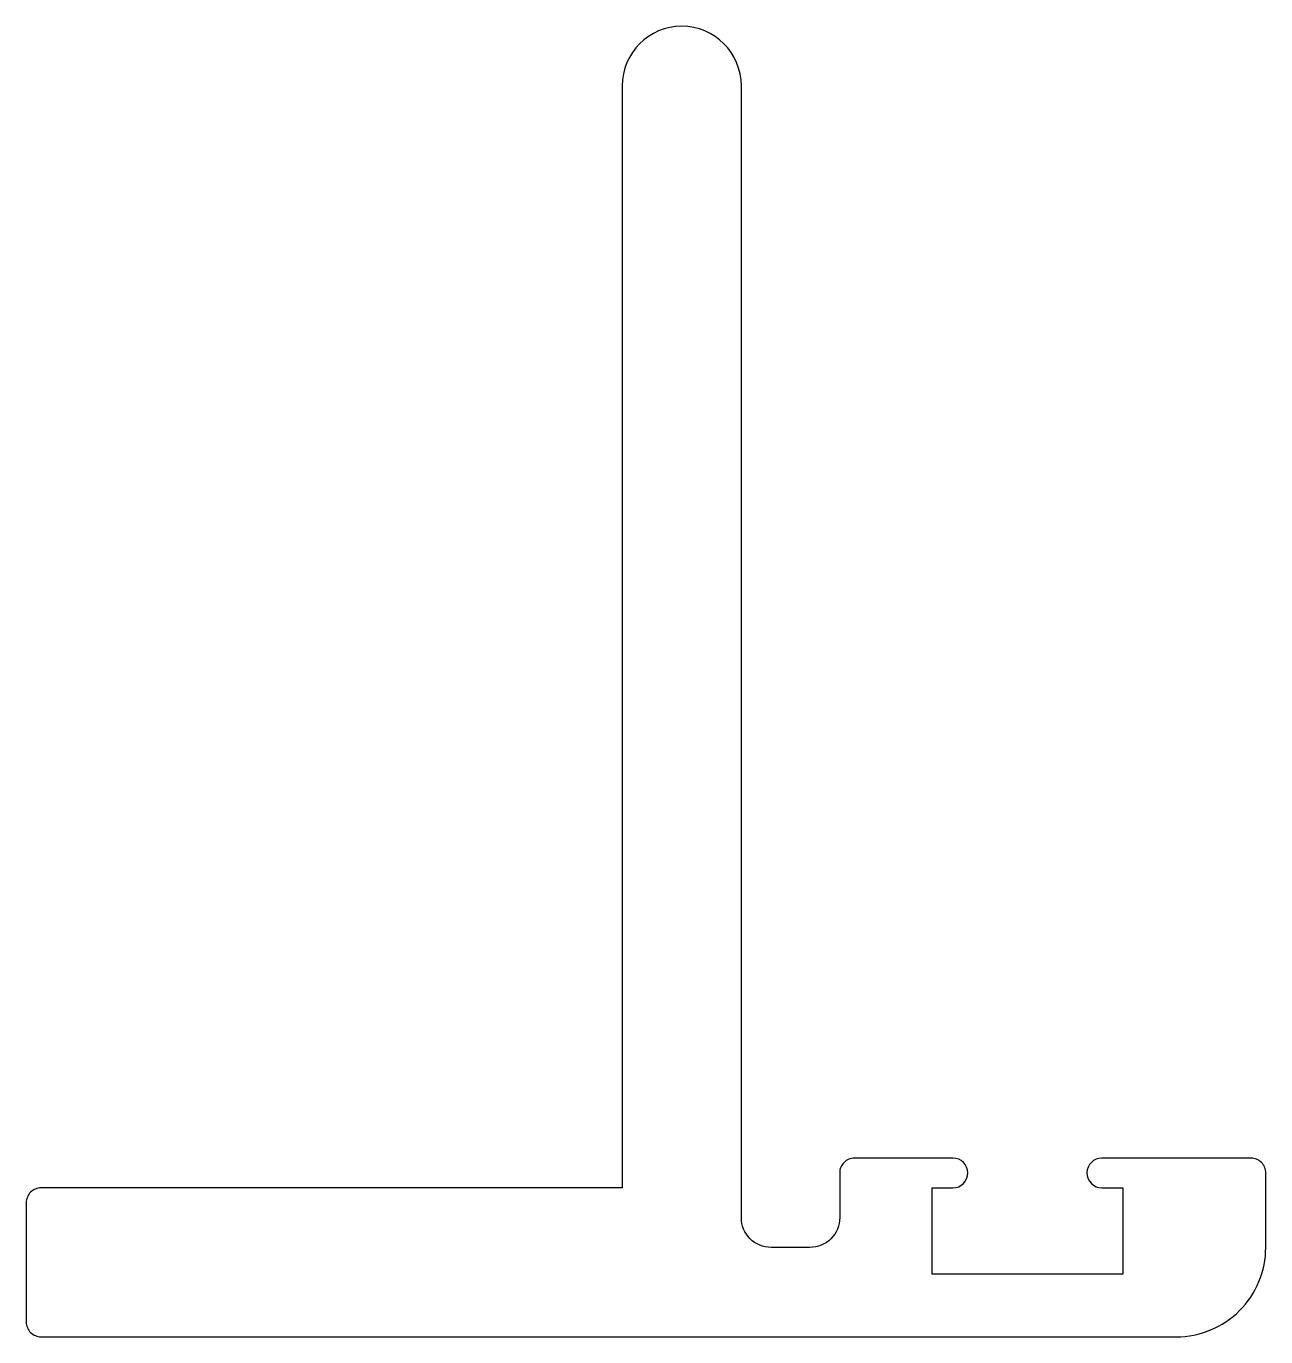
# Model space of a CAD drawing. Extents: x 236 to 277.6, y 228.4 to 272.4.
import ezdxf

# ---------------------------------------------------------------- set-up
doc = ezdxf.new("R2010")
doc.units = 0
doc.layers.add('ANA', color=220, linetype='CONTINUOUS')

msp = doc.modelspace()

# ---------------------------------------------------------------- linework, layer by layer
at = {"layer": 'ANA'}
msp.add_lwpolyline([(272.846, 230.542), (266.446, 230.542), (266.446, 233.442), (267.146, 233.442, 1), (267.146, 234.442), (263.846, 234.442, 0.414214), (263.346, 233.942), (263.346, 232.442, -0.414214), (262.346, 231.442), (261.046, 231.442, -0.414214), (260.046, 232.442), (260.046, 270.442, 1), (256.046, 270.442), (256.046, 233.442), (236.546, 233.442, 0.414214), (236.046, 232.942), (236.046, 228.942, 0.414214), (236.546, 228.442), (274.646, 228.442, 0.414214), (277.646, 231.442), (277.646, 233.942, 0.414214), (277.146, 234.442), (272.146, 234.442, 1), (272.146, 233.442), (272.846, 233.442)], format="xyb", close=True, dxfattribs=at)

doc.saveas('drawing.dxf')
